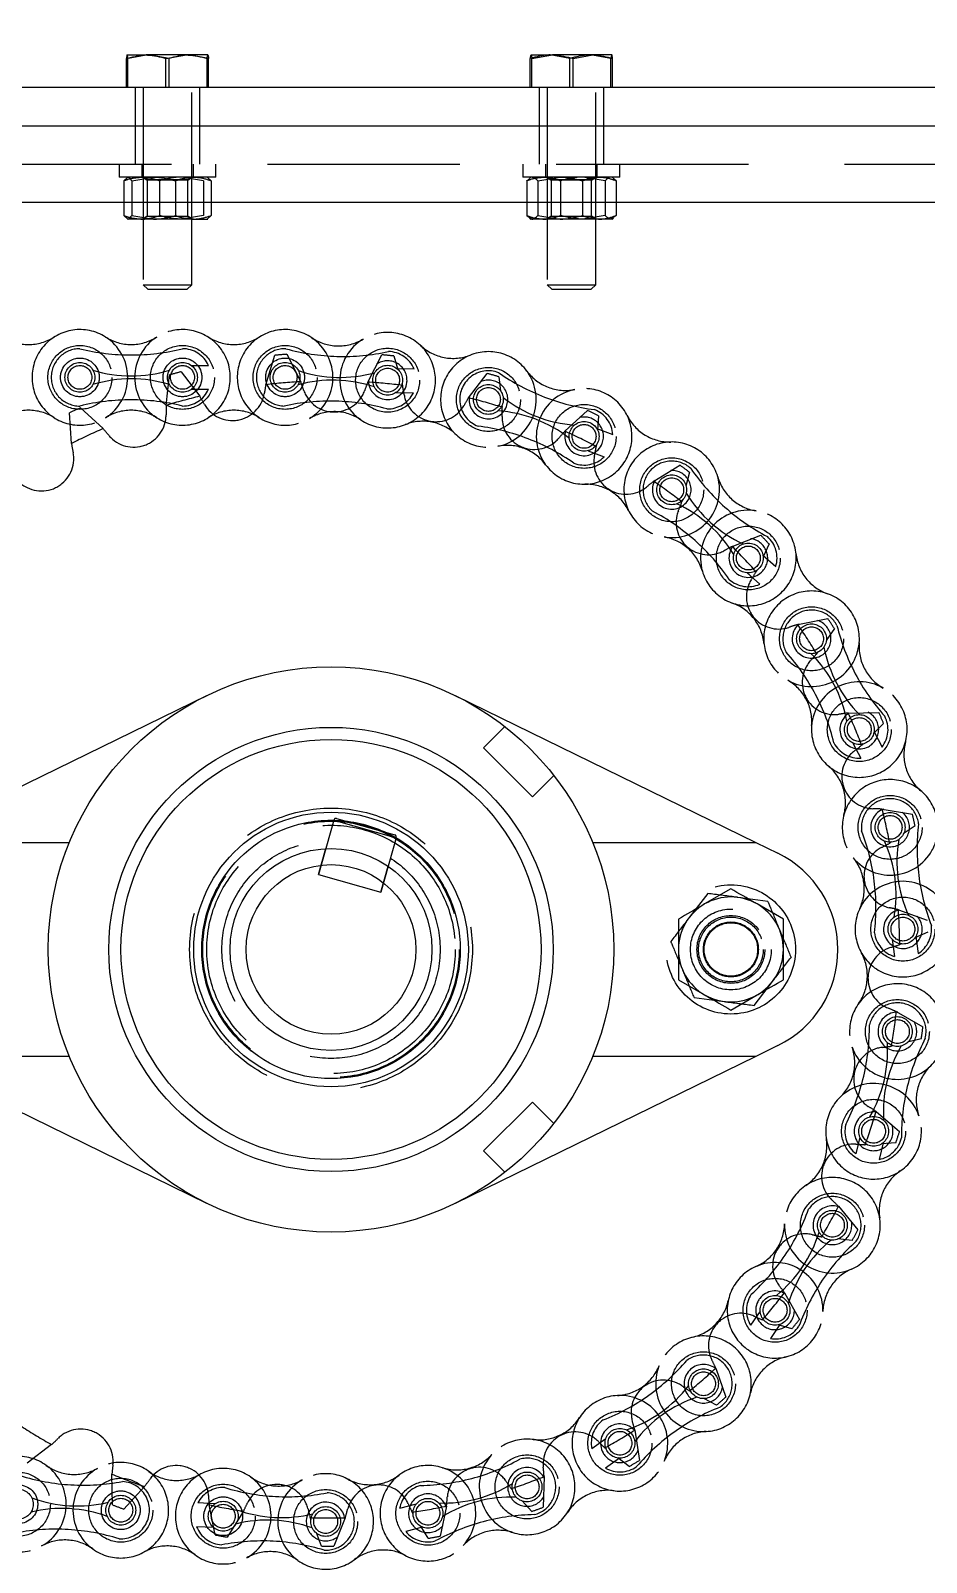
# Model space of a CAD drawing. Header units: metres. Extents: x 0 to 21025, y 0 to 14850.
# Drawn here: x 12178 to 12548, y 8087 to 8720 of the extents above; entities that cross this region are included whole.
import ezdxf

# ---------------------------------------------------------------- set-up
doc = ezdxf.new("R2010")
doc.units = ezdxf.units.M
doc.header["$LTSCALE"] = 25
doc.linetypes.add('HIDDEN2', pattern=[4.7625, 3.175, -1.5875])
doc.linetypes.add('PHANTOM', pattern=[63.5, 31.75, -6.35, 6.35, -6.35, 6.35, -6.35])
for name, color, linetype in [('SL4', 4, 'Continuous'), ('SRE', 2, 'PHANTOM'), ('ST1', 7, 'HIDDEN2')]:
    doc.layers.add(name, color=color, linetype=linetype)

msp = doc.modelspace()

# ---------------------------------------------------------------- linework, layer by layer
at = {"layer": 'SL4'}
for p, q in [((12217.864, 8708.026), (12226.035, 8709.514)), ((12217.864, 8696.181), (12217.864, 8708.026)), ((12218.171, 8709.514), (12218.162, 8709.509)), ((12218.18, 8709.514), (12226.035, 8709.514)), ((12242.693, 8709.514), (12226.035, 8709.514)), ((12234.206, 8708.026), (12242.693, 8709.514)), ((12234.206, 8696.181), (12234.206, 8708.026)), ((12251.495, 8709.514), (12242.693, 8709.514)), ((12251.179, 8696.181), (12251.179, 8708.026)), ((12251.504, 8709.514), (12251.495, 8709.514)), ((12251.513, 8709.509), (12251.504, 8709.514)), ((12251.811, 8696.181), (12251.811, 8708.026)), ((12384.507, 8696.181), (12384.507, 8708.026)), ((12384.848, 8709.514), (12393.688, 8709.514)), ((12385.189, 8708.026), (12393.688, 8709.514)), ((12385.189, 8696.181), (12385.189, 8708.026)), ((12410.344, 8709.514), (12393.688, 8709.514)), ((12402.187, 8708.026), (12410.344, 8709.514)), ((12402.187, 8696.181), (12402.187, 8708.026)), ((12418.16, 8709.514), (12410.344, 8709.514)), ((12418.181, 8709.508), (12418.171, 8709.514)), ((12418.502, 8696.181), (12418.502, 8708.026)), ((12128.171, 8696.181), (12645.638, 8696.181)), ((12044.362, 8680.306), (12645.638, 8680.306)), ((12128.171, 8680.306), (12645.638, 8680.306)), ((12662.296, 8648.556), (12032.081, 8648.556)), ((12127.073, 8384.473), (12251.033, 8445.107)), ((12353.558, 8445.107), (12477.519, 8384.473)), ((12127.073, 8384.473), (12194.312, 8384.473)), ((12410.279, 8384.473), (12477.519, 8384.473)), ((12477.519, 8384.473), (12486.702, 8379.981)), ((12467.296, 8365.325), (12456.463, 8359.07)), ((12488.963, 8352.815), (12478.129, 8359.07)), ((12445.629, 8327.797), (12456.463, 8321.542)), ((12467.296, 8315.287), (12478.129, 8321.542)), ((12194.312, 8296.139), (12127.073, 8296.139)), ((12251.033, 8235.505), (12127.073, 8296.139)), ((12477.519, 8296.139), (12353.558, 8235.505)), ((12477.519, 8296.139), (12410.279, 8296.139)), ((12486.702, 8300.631), (12477.519, 8296.139))]:
    msp.add_line(p, q, dxfattribs=at)
for radius in [116.667, 91.667, 86.667, 56.667, 53.333, 41.667, 35]:
    msp.add_circle((12302.296, 8340.306), radius, dxfattribs=at)
for radius, start, end in [(44.167, 296.065218, 63.934782), (21.667, 120, 180), (21.667, 60, 120), (21.667, 0, 60), (21.667, 180, 240), (21.667, 300, 0), (21.667, 240, 300)]:
    msp.add_arc((12467.296, 8340.306), radius, start, end, dxfattribs=at)
for points, knots in [([(12218.18, 8709.514), (12218.155, 8709.498), (12218.048, 8709.427), (12217.944, 8708.635), (12217.864, 8708.026)], [0, 0, 0, 0, 0.23184927, 1, 1, 1, 1]), ([(12226.035, 8709.514), (12226.229, 8709.513), (12228.988, 8709.492), (12231.692, 8708.732), (12234.206, 8708.026)], [0, 0, 0, 0, 0.0702006, 1, 1, 1, 1]), ([(12242.693, 8709.514), (12242.894, 8709.513), (12245.76, 8709.492), (12248.568, 8708.732), (12251.179, 8708.026)], [0, 0, 0, 0, 0.0702006, 1, 1, 1, 1]), ([(12251.179, 8708.026), (12251.259, 8708.635), (12251.364, 8709.427), (12251.47, 8709.498), (12251.495, 8709.514)], [0, 0, 0, 0, 0.7681507, 1, 1, 1, 1]), ([(12251.495, 8709.514), (12251.58, 8709.327), (12251.687, 8709.089), (12251.789, 8708.211), (12251.811, 8708.026)], [0, 0, 0, 0, 0.78899924, 1, 1, 1, 1]), ([(12384.507, 8708.026), (12384.53, 8708.211), (12384.641, 8709.089), (12384.757, 8709.327), (12384.848, 8709.514)], [0, 0, 0, 0, 0.2110008, 1, 1, 1, 1]), ([(12384.848, 8709.514), (12384.875, 8709.498), (12384.99, 8709.427), (12385.103, 8708.635), (12385.189, 8708.026)], [0, 0, 0, 0, 0.2318493, 1, 1, 1, 1]), ([(12393.688, 8709.514), (12393.889, 8709.513), (12396.759, 8709.492), (12399.572, 8708.732), (12402.187, 8708.026)], [0, 0, 0, 0, 0.0702006, 1, 1, 1, 1]), ([(12410.344, 8709.514), (12410.537, 8709.513), (12413.292, 8709.492), (12415.992, 8708.732), (12418.502, 8708.026)], [0, 0, 0, 0, 0.0702006, 1, 1, 1, 1]), ([(12418.502, 8708.026), (12418.415, 8708.635), (12418.303, 8709.427), (12418.187, 8709.498), (12418.16, 8709.514)], [0, 0, 0, 0, 0.7681507, 1, 1, 1, 1]), ([(12478.129, 8359.07), (12477.872, 8359.218), (12474.214, 8361.33), (12470.629, 8363.4), (12467.296, 8365.325)], [0, 0, 0, 0, 0.0702148, 1, 1, 1, 1]), ([(12456.463, 8359.07), (12456.206, 8358.922), (12452.547, 8356.809), (12448.962, 8354.74), (12445.629, 8352.815)], [0, 0, 0, 0, 0.07021477, 1, 1, 1, 1]), ([(12445.629, 8352.815), (12445.629, 8349.688), (12445.629, 8345.563), (12445.629, 8341.33), (12445.629, 8340.306)], [0, 0, 0, 0, 0.7581486, 1, 1, 1, 1]), ([(12488.963, 8340.306), (12488.963, 8341.33), (12488.963, 8345.563), (12488.963, 8349.688), (12488.963, 8352.815)], [0, 0, 0, 0, 0.2418514, 1, 1, 1, 1]), ([(12445.629, 8340.306), (12445.629, 8337.018), (12445.629, 8332.783), (12445.629, 8328.708), (12445.629, 8327.797)], [0, 0, 0, 0, 0.7762867, 1, 1, 1, 1]), ([(12488.963, 8327.797), (12488.963, 8328.708), (12488.963, 8332.783), (12488.963, 8337.018), (12488.963, 8340.306)], [0, 0, 0, 0, 0.2237133, 1, 1, 1, 1]), ([(12478.129, 8321.542), (12478.386, 8321.69), (12482.044, 8323.803), (12485.629, 8325.872), (12488.963, 8327.797)], [0, 0, 0, 0, 0.0702148, 1, 1, 1, 1]), ([(12456.463, 8321.542), (12456.719, 8321.394), (12460.378, 8319.282), (12463.963, 8317.212), (12467.296, 8315.287)], [0, 0, 0, 0, 0.0702148, 1, 1, 1, 1])]:
    msp.add_open_spline(points, degree=3, knots=knots, dxfattribs=at)
at = {"layer": 'SRE'}
msp.add_circle((12662.296, 8423.041), 669.349, dxfattribs=at)
at = {"layer": 'ST1'}
for p, q in [((12218.496, 8696.181), (12218.496, 8708.026)), ((12235.469, 8708.026), (12226.983, 8709.514)), ((12235.469, 8696.181), (12235.469, 8708.026)), ((12251.811, 8708.026), (12243.64, 8709.514)), ((12400.822, 8708.026), (12392.664, 8709.514)), ((12400.822, 8696.181), (12400.822, 8708.026)), ((12417.819, 8708.026), (12409.321, 8709.514)), ((12417.819, 8696.181), (12417.819, 8708.026)), ((12221.504, 8696.181), (12221.504, 8680.306)), ((12224.838, 8696.181), (12224.838, 8614.696)), ((12244.838, 8614.696), (12244.838, 8696.181)), ((12248.171, 8680.306), (12248.171, 8696.181)), ((12388.171, 8696.181), (12388.171, 8680.306)), ((12391.504, 8696.181), (12391.504, 8614.696)), ((12411.504, 8614.696), (12411.504, 8696.181)), ((12414.838, 8680.306), (12414.838, 8696.181)), ((12221.504, 8680.306), (12221.504, 8664.431)), ((12248.171, 8664.431), (12248.171, 8680.306)), ((12388.171, 8680.306), (12388.171, 8664.431)), ((12414.838, 8664.431), (12414.838, 8680.306)), ((12037.989, 8664.431), (12828.963, 8664.431)), ((12214.838, 8664.431), (12214.838, 8659.098)), ((12224.171, 8664.431), (12224.171, 8659.098)), ((12245.504, 8659.098), (12245.504, 8664.431)), ((12254.838, 8659.098), (12254.838, 8664.431)), ((12381.504, 8664.431), (12381.504, 8659.098)), ((12390.838, 8664.431), (12390.838, 8659.098)), ((12412.171, 8659.098), (12412.171, 8664.431)), ((12421.504, 8659.098), (12421.504, 8664.431)), ((12240.766, 8659.098), (12214.838, 8659.098)), ((12216.78, 8657.609), (12218.412, 8659.098)), ((12216.78, 8657.609), (12216.78, 8643.253)), ((12220.044, 8657.609), (12229.073, 8659.098)), ((12220.044, 8657.609), (12220.044, 8643.253)), ((12224.838, 8659.098), (12224.838, 8659.013)), ((12224.838, 8659.098), (12226.504, 8657.931)), ((12244.838, 8659.013), (12224.838, 8659.013)), ((12224.838, 8659.013), (12226.504, 8657.846)), ((12229.507, 8657.931), (12226.504, 8657.931)), ((12226.504, 8657.931), (12226.504, 8657.846)), ((12240.168, 8657.846), (12226.504, 8657.846)), ((12226.504, 8657.846), (12226.504, 8642.931)), ((12243.171, 8657.931), (12229.507, 8657.931)), ((12231.574, 8657.609), (12231.574, 8643.253)), ((12238.101, 8657.609), (12238.101, 8643.253)), ((12243.171, 8657.846), (12240.168, 8657.846)), ((12249.631, 8657.609), (12240.602, 8659.098)), ((12254.838, 8659.098), (12240.766, 8659.098)), ((12243.171, 8657.931), (12244.838, 8659.098)), ((12243.171, 8657.846), (12244.838, 8659.013)), ((12243.171, 8657.846), (12243.171, 8657.931)), ((12243.171, 8642.931), (12243.171, 8657.846)), ((12244.838, 8659.013), (12244.838, 8659.098)), ((12249.631, 8657.609), (12249.631, 8643.253)), ((12252.895, 8657.609), (12251.263, 8659.098)), ((12252.895, 8657.609), (12252.895, 8643.253)), ((12408.722, 8659.098), (12381.504, 8659.098)), ((12383.035, 8657.609), (12384.352, 8658.471)), ((12383.035, 8657.609), (12383.035, 8643.253)), ((12384.838, 8659.098), (12384.202, 8658.731)), ((12387.585, 8657.609), (12396.82, 8659.098)), ((12387.585, 8657.609), (12387.585, 8643.253)), ((12391.504, 8659.098), (12391.504, 8659.013)), ((12391.504, 8659.098), (12393.171, 8657.931)), ((12411.504, 8659.013), (12391.504, 8659.013)), ((12391.504, 8659.013), (12393.171, 8657.846)), ((12395.749, 8657.931), (12393.171, 8657.931)), ((12393.171, 8657.931), (12393.171, 8657.846)), ((12407.259, 8657.846), (12393.171, 8657.846)), ((12393.171, 8657.846), (12393.171, 8642.931)), ((12409.838, 8657.931), (12395.749, 8657.931)), ((12396.954, 8657.609), (12396.954, 8643.253)), ((12406.055, 8657.609), (12406.055, 8643.253)), ((12415.423, 8657.609), (12406.188, 8659.098)), ((12409.838, 8657.846), (12407.259, 8657.846)), ((12421.504, 8659.098), (12408.722, 8659.098)), ((12409.838, 8657.931), (12411.504, 8659.098)), ((12409.838, 8657.846), (12411.504, 8659.013)), ((12409.838, 8657.846), (12409.838, 8657.931)), ((12409.838, 8642.931), (12409.838, 8657.846)), ((12411.504, 8659.013), (12411.504, 8659.098)), ((12415.423, 8657.609), (12415.423, 8643.253)), ((12418.806, 8658.731), (12418.171, 8659.098)), ((12419.974, 8657.609), (12418.656, 8658.471)), ((12419.974, 8657.609), (12419.974, 8643.253)), ((12828.963, 8648.556), (12032.081, 8648.556)), ((12216.78, 8643.253), (12218.412, 8641.764)), ((12220.044, 8643.253), (12229.073, 8641.764)), ((12226.504, 8643.016), (12224.838, 8641.849)), ((12226.504, 8642.931), (12224.838, 8641.764)), ((12226.504, 8643.016), (12243.171, 8643.016)), ((12226.504, 8642.931), (12243.171, 8642.931)), ((12249.631, 8643.253), (12240.602, 8641.764)), ((12244.838, 8641.849), (12243.171, 8643.016)), ((12244.838, 8641.764), (12243.171, 8642.931)), ((12252.895, 8643.253), (12251.263, 8641.764)), ((12383.035, 8643.253), (12385.31, 8641.764)), ((12387.585, 8643.253), (12396.82, 8641.764)), ((12393.171, 8643.016), (12391.504, 8641.849)), ((12393.171, 8642.931), (12391.504, 8641.764)), ((12393.171, 8643.016), (12409.838, 8643.016)), ((12393.171, 8642.931), (12409.838, 8642.931)), ((12415.423, 8643.253), (12406.188, 8641.764)), ((12411.504, 8641.849), (12409.838, 8643.016)), ((12411.504, 8641.764), (12409.838, 8642.931)), ((12419.974, 8643.253), (12417.698, 8641.764)), ((12229.073, 8641.764), (12218.412, 8641.764)), ((12228.444, 8641.849), (12224.838, 8641.849)), ((12228.441, 8641.849), (12244.838, 8641.849)), ((12245.498, 8641.764), (12229.073, 8641.764)), ((12245.498, 8641.764), (12251.491, 8641.764)), ((12384.202, 8642.131), (12384.838, 8641.764)), ((12385.31, 8641.764), (12384.838, 8641.764)), ((12396.82, 8641.764), (12385.31, 8641.764)), ((12391.504, 8641.849), (12394.598, 8641.849)), ((12394.598, 8641.849), (12411.504, 8641.849)), ((12413.014, 8641.764), (12396.82, 8641.764)), ((12418.171, 8641.764), (12413.014, 8641.764)), ((12418.171, 8641.764), (12418.806, 8642.131)), ((12224.838, 8614.696), (12244.838, 8614.696)), ((12224.838, 8614.696), (12226.686, 8612.848)), ((12226.686, 8612.848), (12242.989, 8612.848)), ((12242.989, 8612.848), (12244.838, 8614.696)), ((12391.504, 8614.696), (12411.504, 8614.696)), ((12391.504, 8614.696), (12393.353, 8612.848)), ((12393.353, 8612.848), (12409.656, 8612.848)), ((12409.656, 8612.848), (12411.504, 8614.696)), ((12284.105, 8585.967), (12289.776, 8574.638)), ((12244.702, 8581.359), (12251.782, 8581.359)), ((12275.426, 8573.429), (12279.122, 8585.547)), ((12317.484, 8574.481), (12323.284, 8585.744)), ((12328.261, 8585.267), (12329.891, 8579.699)), ((12329.487, 8580.097), (12336.563, 8579.904)), ((12234.232, 8564.885), (12235.705, 8577.468)), ((12240.532, 8578.771), (12248.136, 8568.637)), ((12331.56, 8573.996), (12331.819, 8573.108)), ((12359.053, 8568.006), (12366.771, 8578.052)), ((12371.584, 8576.694), (12372.206, 8570.793)), ((12244.702, 8571.519), (12251.782, 8571.519)), ((12329.217, 8570.261), (12336.294, 8570.067)), ((12195.226, 8549.123), (12194.428, 8561.766)), ((12198.946, 8563.91), (12208.236, 8555.297)), ((12372.821, 8564.964), (12372.913, 8564.095)), ((12398.798, 8554.212), (12408.186, 8562.718)), ((12411.951, 8555.348), (12418.555, 8552.798)), ((12412.679, 8560.523), (12412.244, 8554.688)), ((12411.805, 8548.798), (12411.737, 8547.89)), ((12408.407, 8546.168), (12415.012, 8543.619)), ((12435.442, 8533.543), (12446.198, 8540.237)), ((12450.226, 8537.275), (12448.741, 8531.552)), ((12447.264, 8525.859), (12447.044, 8525.012)), ((12467.806, 8506.664), (12479.584, 8511.329)), ((12483.019, 8507.695), (12480.561, 8502.384)), ((12480.518, 8503.106), (12485.806, 8498.399)), ((12473.975, 8495.757), (12479.263, 8491.049)), ((12478.082, 8497.026), (12477.699, 8496.198)), ((12494.85, 8474.437), (12507.273, 8476.925)), ((12510.003, 8472.736), (12506.601, 8467.899)), ((12503.22, 8463.09), (12502.715, 8462.373)), ((12515.706, 8437.9), (12528.373, 8438.129)), ((12374.085, 8432.285), (12365.268, 8423.469)), ((12530.312, 8433.52), (12526.143, 8429.41)), ((12526.358, 8430.103), (12529.654, 8423.838)), ((12385.459, 8403.279), (12365.268, 8423.469)), ((12517.649, 8425.521), (12520.946, 8419.256)), ((12521.941, 8425.267), (12521.291, 8424.625)), ((12385.459, 8403.279), (12394.275, 8412.095)), ((12529.702, 8398.226), (12542.207, 8396.189)), ((12303.492, 8393.652), (12297.157, 8371.195)), ((12303.492, 8393.652), (12303.537, 8393.812)), ((12303.492, 8393.652), (12329.157, 8386.411)), ((12304.566, 8394.388), (12328.626, 8387.6)), ((12543.291, 8391.309), (12538.406, 8387.974)), ((12329.157, 8386.411), (12322.821, 8363.955)), ((12329.202, 8386.572), (12329.157, 8386.411)), ((12533.552, 8384.662), (12532.827, 8384.167)), ((12297.157, 8371.195), (12300.182, 8381.919)), ((12297.157, 8371.195), (12322.821, 8363.955)), ((12322.821, 8363.955), (12325.847, 8374.678)), ((12457.713, 8363.416), (12450.101, 8353.489)), ((12482.518, 8360.161), (12470.115, 8361.788)), ((12536.39, 8356.69), (12548.329, 8352.454)), ((12548.525, 8347.457), (12543.177, 8345.073)), ((12533.86, 8344.418), (12534.744, 8337.394)), ((12537.79, 8342.672), (12536.954, 8342.3)), ((12543.623, 8345.648), (12544.507, 8338.624)), ((12476.879, 8317.196), (12484.49, 8327.123)), ((12452.073, 8320.451), (12464.476, 8318.824)), ((12535.553, 8314.627), (12546.545, 8308.327)), ((12545.845, 8303.377), (12540.098, 8301.971)), ((12534.392, 8300.576), (12533.539, 8300.368)), ((12365.268, 8257.143), (12385.459, 8277.333)), ((12394.275, 8268.517), (12385.459, 8277.333)), ((12527.22, 8273.39), (12536.909, 8265.229)), ((12520.539, 8262.791), (12518.9, 8255.904)), ((12523.607, 8259.775), (12522.692, 8259.719)), ((12530.112, 8260.512), (12528.472, 8253.625)), ((12535.337, 8260.483), (12529.491, 8260.13)), ((12365.268, 8257.143), (12374.085, 8248.327)), ((12511.657, 8234.304), (12519.734, 8224.544)), ((12505.634, 8221.557), (12504.76, 8221.661)), ((12517.339, 8220.154), (12511.464, 8220.858)), ((12489.365, 8198.625), (12495.569, 8187.579)), ((12479.387, 8191.049), (12475.432, 8185.177)), ((12481.2, 8187.146), (12480.322, 8187.417)), ((12487.548, 8185.552), (12483.593, 8179.68)), ((12492.43, 8183.688), (12486.831, 8185.412)), ((12461.06, 8167.499), (12465.193, 8155.523)), ((12450.943, 8157.68), (12450.162, 8158.086)), ((12461.409, 8152.255), (12456.154, 8154.979)), ((12415.65, 8138.341), (12409.884, 8134.234)), ((12427.653, 8141.928), (12429.581, 8129.406)), ((12187.008, 8135.912), (12176.895, 8128.281)), ((12415.977, 8134.049), (12415.249, 8134.612)), ((12421.359, 8130.327), (12415.593, 8126.22)), ((12425.274, 8126.866), (12420.637, 8130.449)), ((12212.097, 8111.08), (12211.902, 8123.748)), ((12225.356, 8118.611), (12216.769, 8109.297)), ((12390.217, 8122.732), (12389.878, 8110.068)), ((12254.384, 8111.477), (12247.314, 8111.844)), ((12377.296, 8117.094), (12376.705, 8117.749)), ((12385.186, 8108.338), (12381.223, 8112.735)), ((12254.477, 8098.659), (12252.023, 8111.088)), ((12266.178, 8108.435), (12259.391, 8097.738)), ((12294.098, 8104.932), (12293.76, 8105.795)), ((12308.161, 8105.713), (12303.393, 8093.975)), ((12337.457, 8111.39), (12330.616, 8109.571)), ((12336.255, 8107.255), (12335.77, 8108.039)), ((12349.955, 8110.53), (12347.359, 8098.13)), ((12253.875, 8101.651), (12246.805, 8102.017)), ((12298.393, 8094.004), (12296.241, 8099.481)), ((12339.986, 8101.881), (12333.145, 8100.061)), ((12342.435, 8097.265), (12339.352, 8102.249))]:
    msp.add_line(p, q, dxfattribs=at)
for centre, radius in [((12198.679, 8576.439), 13.2), ((12241.012, 8576.439), 13.2), ((12283.346, 8576.439), 13.2), ((12325.663, 8575.28), 13.2), ((12198.679, 8576.439), 7.995), ((12198.679, 8576.439), 6.15), ((12198.679, 8576.439), 4.92), ((12241.012, 8576.439), 7.995), ((12241.012, 8576.439), 6.15), ((12241.012, 8576.439), 4.92), ((12283.346, 8576.439), 7.995), ((12283.346, 8576.439), 6.15), ((12283.346, 8576.439), 4.92), ((12325.663, 8575.28), 6.15), ((12325.663, 8575.28), 4.92), ((12367.244, 8567.332), 13.2), ((12367.244, 8567.332), 6.15), ((12367.244, 8567.332), 4.92), ((12406.737, 8552.087), 13.2), ((12406.737, 8552.087), 6.15), ((12406.737, 8552.087), 4.92), ((12442.873, 8530.035), 13.2), ((12442.873, 8530.035), 6.15), ((12442.873, 8530.035), 4.92), ((12474.491, 8501.885), 13.2), ((12474.491, 8501.885), 6.15), ((12474.491, 8501.885), 4.92), ((12500.575, 8468.542), 13.2), ((12500.575, 8468.542), 6.15), ((12500.575, 8468.542), 4.92), ((12520.285, 8431.078), 13.2), ((12520.285, 8431.078), 6.15), ((12520.285, 8431.078), 4.92), ((12532.99, 8390.696), 13.2), ((12302.296, 8340.306), 58.333), ((12532.99, 8390.696), 6.15), ((12302.296, 8340.306), 53.333), ((12302.296, 8340.306), 53.333), ((12302.296, 8340.306), 53.333), ((12302.296, 8340.306), 52.917), ((12302.296, 8340.306), 51.25), ((12532.99, 8390.696), 4.92), ((12302.296, 8340.306), 45), ((12302.296, 8340.306), 45), ((12467.296, 8340.306), 26.667), ((12538.28, 8348.694), 13.2), ((12467.296, 8340.306), 16.667), ((12467.296, 8340.306), 14), ((12467.296, 8340.306), 13.333), ((12538.28, 8348.694), 6.15), ((12538.28, 8348.694), 4.92), ((12467.296, 8340.306), 11.333), ((12467.296, 8340.306), 11.032), ((12535.986, 8306.423), 13.2), ((12535.986, 8306.423), 6.15), ((12535.986, 8306.423), 4.92), ((12526.18, 8265.241), 13.2), ((12526.18, 8265.241), 6.15), ((12526.18, 8265.241), 4.92), ((12509.179, 8226.472), 13.2), ((12509.179, 8226.472), 6.15), ((12509.179, 8226.472), 4.92), ((12485.529, 8191.361), 13.2), ((12485.529, 8191.361), 6.15), ((12485.529, 8191.361), 4.92), ((12455.989, 8161.037), 13.2), ((12455.989, 8161.037), 6.15), ((12455.989, 8161.037), 4.92), ((12421.51, 8136.475), 13.2), ((12421.51, 8136.475), 6.15), ((12421.51, 8136.475), 4.92), ((12383.199, 8118.464), 13.2), ((12173.293, 8111.323), 13.2), ((12383.199, 8118.464), 6.15), ((12173.293, 8111.323), 7.995), ((12215.554, 8108.848), 13.2), ((12257.815, 8106.373), 13.2), ((12342.288, 8107.584), 13.2), ((12383.199, 8118.464), 4.92), ((12173.293, 8111.323), 6.15), ((12215.554, 8108.848), 7.995), ((12215.554, 8108.848), 6.15), ((12215.554, 8108.848), 4.92), ((12257.815, 8106.373), 7.995), ((12257.815, 8106.373), 6.15), ((12300.091, 8104.183), 13.2), ((12342.288, 8107.584), 6.15), ((12342.288, 8107.584), 4.92), ((12257.815, 8106.373), 4.92), ((12300.091, 8104.183), 6.15), ((12300.091, 8104.183), 4.92)]:
    msp.add_circle(centre, radius, dxfattribs=at)
for centre, radius, start, end in [((12177.512, 8609.75), 19.733, 237.56669, 302.43331), ((12198.679, 8576.439), 19.733, 57.56669, 302.43331), ((12219.846, 8609.75), 19.733, 237.56669, 302.43331), ((12198.679, 8576.439), 19.733, 302.433242, 57.566758), ((12241.012, 8576.439), 19.733, 122.433242, 237.566758), ((12241.012, 8576.439), 19.733, 237.56669, 122.43331), ((12262.179, 8609.75), 19.733, 237.56669, 302.43331), ((12283.346, 8576.439), 19.733, 55.997803, 300.864422), ((12283.346, 8576.439), 19.733, 300.864353, 55.99787), ((12305.416, 8609.158), 19.733, 235.997803, 300.864422), ((12325.663, 8575.28), 19.733, 235.997803, 120.864422), ((12198.679, 8576.439), 11.84, 90, 270), ((12219.846, 8673.428), 87.74, 256.040149, 283.959851), ((12241.012, 8576.439), 11.84, 24.553362, 90), ((12283.346, 8576.439), 11.84, 88.431113, 268.431113), ((12302.296, 8340.306), 246.333, 94.235056, 95.398048), ((12307.16, 8672.812), 87.74, 254.471262, 282.390963), ((12325.663, 8575.28), 19.733, 120.864376, 235.997849), ((12325.663, 8575.28), 11.84, 22.984474, 88.431113), ((12352.708, 8604.024), 19.733, 226.744698, 291.611318), ((12367.244, 8567.332), 19.733, 36.459068, 281.325688), ((12325.663, 8575.28), 7.995, 358.431113, 124.563219), ((12302.296, 8340.306), 246.333, 83.949341, 85.112334), ((12219.846, 8630.947), 53.916, 252.993001, 287.006999), ((12219.846, 8521.931), 53.916, 72.993001, 107.006999), ((12302.296, 8340.306), 246.333, 104.52077, 105.683762), ((12343.698, 8559.227), 69.733, 168.248623, 171.425901), ((12302.296, 8340.306), 234.667, 93.058184, 96.57492), ((12303.012, 8521.372), 53.916, 71.424114, 105.438111), ((12305.997, 8630.347), 53.916, 251.424114, 285.438111), ((12224.844, 8549.212), 69.733, 18.207203, 21.384481), ((12382.122, 8548.316), 69.733, 157.962909, 161.140187), ((12302.296, 8340.306), 234.667, 82.77247, 86.289206), ((12325.663, 8575.28), 7.995, 182.792379, 358.431113), ((12367.244, 8567.332), 11.84, 68.892378, 248.892378), ((12367.244, 8567.332), 7.995, 338.892378, 113.173641), ((12302.296, 8340.306), 246.333, 73.663627, 74.82662), ((12367.244, 8567.332), 19.733, 281.325637, 36.459109), ((12421.918, 8650.191), 87.74, 234.932527, 262.852229), ((12398.986, 8590.785), 19.733, 216.459068, 281.325688), ((12219.846, 8479.45), 87.74, 76.040149, 103.959851), ((12302.296, 8340.306), 234.667, 103.343898, 106.860634), ((12241.012, 8576.439), 11.84, 270, 335.446638), ((12188.787, 8532.025), 69.733, 28.492917, 31.670195), ((12261.617, 8571.964), 13.333, 210.029449, 349.889369), ((12303.635, 8575.505), 13.333, 199.743735, 339.603655), ((12325.663, 8575.28), 11.84, 268.431113, 333.877751), ((12263.39, 8559.684), 69.733, 7.921488, 11.098766), ((12345.61, 8571.486), 13.333, 189.458021, 329.31794), ((12417.981, 8530.72), 69.733, 147.677194, 150.854473), ((12302.296, 8340.306), 234.667, 72.486755, 76.003491), ((12367.244, 8567.332), 7.995, 170.86563, 338.892378), ((12406.62, 8610.56), 53.916, 231.885379, 265.899377), ((12406.737, 8552.087), 19.733, 101.325632, 216.459125), ((12406.737, 8552.087), 19.733, 216.459068, 101.325688), ((12177.512, 8543.129), 19.733, 57.56669, 122.43331), ((12302.296, 8340.306), 246.333, 114.806484, 115.969477), ((12219.846, 8543.129), 19.733, 57.56669, 122.43331), ((12220.907, 8560.978), 13.333, 220.315163, 0.175083), ((12303.943, 8563.101), 69.733, 178.534337, 181.711615), ((12262.179, 8543.129), 19.733, 57.56669, 122.43331), ((12301.849, 8478.907), 87.74, 74.471262, 102.390963), ((12303.592, 8542.562), 19.733, 55.997803, 120.864422), ((12367.361, 8508.859), 53.916, 51.885379, 85.899377), ((12303.187, 8563.106), 69.733, 357.635774, 0.813052), ((12302.296, 8340.306), 246.333, 63.377913, 64.540905), ((12406.737, 8552.087), 11.84, 3.44574, 68.892378), ((12442.156, 8569.495), 19.733, 206.173434, 271.040054), ((12302.296, 8340.306), 234.667, 113.629612, 117.146348), ((12156.378, 8508.676), 69.733, 38.778631, 41.955909), ((12340.199, 8538.588), 19.733, 46.744698, 111.611318), ((12352.062, 8469.228), 87.74, 54.932527, 82.852229), ((12386.193, 8560.037), 13.333, 179.172306, 319.032226), ((12406.737, 8552.087), 7.995, 162.390717, 338.892378), ((12406.737, 8552.087), 7.995, 338.892378, 103.972959), ((12264.134, 8559.815), 69.733, 188.820052, 191.99733), ((12374.994, 8528.634), 19.733, 36.459068, 101.325688), ((12450.122, 8507.003), 69.733, 137.39148, 140.568758), ((12302.296, 8340.306), 234.667, 62.201041, 65.717777), ((12442.873, 8530.035), 19.733, 15.887801, 260.75442), ((12182.813, 8542.899), 13.333, 230.600878, 10.460797), ((12406.737, 8552.087), 11.84, 248.892378, 314.339017), ((12424.079, 8541.525), 13.333, 168.886592, 308.746512), ((12342.955, 8559.366), 69.733, 347.35006, 350.527338), ((12442.873, 8530.035), 11.84, 48.321111, 228.321111), ((12442.873, 8530.035), 19.733, 260.754456, 15.887773), ((12442.873, 8530.035), 7.995, 318.321111, 92.594928), ((12302.296, 8340.306), 246.333, 53.092198, 54.255191), ((12523.175, 8588.399), 87.74, 214.36126, 242.280961), ((12480.832, 8540.839), 19.733, 195.887801, 260.75442), ((12407.453, 8512.627), 19.733, 26.173434, 91.040054), ((12477.511, 8477.929), 69.733, 127.105766, 130.283044), ((12442.873, 8530.035), 7.995, 150.302692, 318.321111), ((12302.296, 8340.306), 234.667, 51.915327, 55.432063), ((12422.437, 8475.249), 53.916, 31.314112, 65.328109), ((12381.416, 8548.586), 69.733, 337.064345, 340.241624), ((12494.927, 8556.671), 53.916, 211.314112, 245.328109), ((12394.189, 8443.521), 87.74, 34.36126, 62.280961), ((12458.051, 8516.546), 13.333, 158.600878, 298.460797), ((12474.491, 8501.885), 19.733, 80.754348, 195.887873), ((12474.491, 8501.885), 19.733, 195.887801, 80.75442), ((12436.532, 8491.081), 19.733, 15.887801, 80.75442), ((12302.296, 8340.306), 246.333, 42.806484, 43.969477), ((12474.491, 8501.885), 11.84, 342.874472, 48.321111), ((12499.269, 8444.432), 69.733, 116.820052, 119.99733), ((12474.491, 8501.885), 7.995, 141.832903, 318.321111), ((12302.296, 8340.306), 234.667, 41.629612, 45.146348), ((12474.491, 8501.885), 7.995, 318.321111, 83.391761), ((12513.769, 8505.738), 19.733, 185.60217, 250.46879), ((12474.491, 8501.885), 11.84, 228.321111, 293.767749), ((12487.017, 8485.903), 13.333, 148.315163, 288.175083), ((12417.335, 8531.111), 69.733, 326.778631, 329.955909), ((12500.575, 8468.542), 19.733, 355.316534, 240.183153), ((12461.296, 8464.689), 19.733, 5.60217, 70.46879), ((12500.575, 8468.542), 11.84, 27.749843, 207.749843), ((12514.696, 8407.587), 69.733, 106.534337, 109.711615), ((12500.575, 8468.542), 7.995, 129.740131, 297.749843), ((12302.296, 8340.306), 234.667, 31.343898, 34.860634), ((12500.575, 8468.542), 7.995, 297.749843, 72.015888), ((12302.296, 8340.306), 246.333, 32.52077, 33.683762), ((12596.264, 8494.969), 87.74, 193.789993, 221.709694), ((12500.575, 8468.542), 19.733, 240.183127, 355.316554), ((12539.909, 8465.32), 19.733, 175.316534, 240.183153), ((12424.596, 8404.651), 87.74, 13.789993, 41.709694), ((12449.555, 8507.504), 69.733, 316.492917, 319.670195), ((12462.191, 8424.43), 53.916, 10.742845, 44.756842), ((12558.669, 8475.189), 53.916, 190.742845, 224.756842), ((12510.045, 8450.58), 13.333, 138.029449, 277.889369), ((12480.951, 8434.3), 19.733, 355.316534, 60.183153), ((12520.285, 8431.078), 19.733, 175.316534, 60.183153), ((12520.285, 8431.078), 19.733, 60.183209, 175.316477), ((12523.296, 8368.581), 69.733, 96.248623, 99.425901), ((12520.285, 8431.078), 7.995, 121.275647, 297.749843), ((12302.296, 8340.306), 234.667, 21.058184, 24.57492), ((12520.285, 8431.078), 7.995, 297.749843, 62.810166), ((12302.296, 8340.306), 246.333, 22.235056, 23.398048), ((12520.285, 8431.078), 11.84, 322.303205, 27.749843), ((12520.285, 8431.078), 11.84, 207.749843, 273.196482), ((12526.397, 8411.712), 13.333, 127.743735, 267.603655), ((12477.043, 8478.523), 69.733, 306.207203, 309.384481), ((12558.413, 8420.883), 19.733, 165.030898, 229.897518), ((12494.863, 8400.89), 19.733, 345.030898, 49.897518), ((12532.99, 8390.696), 19.733, 334.745265, 219.611885), ((12532.99, 8390.696), 11.84, 7.178575, 187.178575), ((12532.99, 8390.696), 7.995, 109.177081, 277.178575), ((12524.793, 8328.665), 69.733, 85.962909, 89.140187), ((12302.296, 8340.306), 234.667, 10.77247, 14.289206), ((12532.99, 8390.696), 7.995, 277.178575, 51.437271), ((12304.339, 8393.586), 0.833, 74.245123, 164.245123), ((12302.296, 8340.306), 246.333, 11.949341, 13.112334), ((12631.864, 8381.815), 87.74, 173.218724, 201.138425), ((12328.4, 8386.798), 0.833, 344.245123, 74.245123), ((12439.406, 8357.575), 87.74, 353.218724, 21.138425), ((12498.915, 8445.099), 69.733, 295.921488, 299.098766), ((12481.554, 8362.884), 53.916, 350.171576, 24.185573), ((12589.716, 8376.506), 53.916, 170.171576, 204.185573), ((12532.99, 8390.696), 19.733, 219.61182, 334.745316), ((12502.586, 8365.532), 19.733, 334.745265, 39.611885), ((12535.546, 8370.55), 13.333, 117.458021, 257.31794), ((12538.28, 8348.694), 19.733, 39.611906, 154.745243), ((12538.28, 8348.694), 19.733, 154.745265, 39.611885), ((12538.28, 8348.694), 7.995, 100.717659, 277.178575), ((12519.139, 8289.124), 69.733, 75.677194, 78.854473), ((12302.296, 8340.306), 234.667, 0.486755, 4.003491), ((12538.28, 8348.694), 7.995, 277.178575, 42.229093), ((12538.28, 8348.694), 11.84, 187.178575, 252.625213), ((12538.28, 8348.694), 11.84, 301.731936, 7.178575), ((12537.198, 8328.416), 13.333, 107.172306, 247.032226), ((12514.466, 8408.307), 69.733, 285.635774, 288.813052), ((12503.871, 8329.364), 19.733, 324.45963, 29.326249), ((12535.986, 8306.423), 19.733, 314.173999, 199.040619), ((12535.986, 8306.423), 11.84, 346.607309, 166.607309), ((12535.986, 8306.423), 7.995, 88.614007, 256.607309), ((12506.515, 8251.228), 69.733, 65.39148, 68.568758), ((12302.296, 8340.306), 234.667, 350.201041, 353.717777), ((12436.731, 8308.297), 87.74, 332.647458, 0.567159), ((12535.986, 8306.423), 7.995, 256.607309, 30.858674), ((12302.296, 8340.306), 246.333, 351.377913, 352.540905), ((12478.057, 8298.457), 53.916, 329.60031, 3.614308), ((12625.434, 8263.367), 87.74, 152.647458, 180.567159), ((12498.678, 8293.548), 19.733, 314.173999, 19.040619), ((12535.986, 8306.423), 19.733, 199.040597, 314.174016), ((12531.3, 8286.663), 13.333, 96.886592, 236.746512), ((12523.199, 8369.33), 69.733, 275.35006, 278.527338), ((12584.108, 8273.207), 53.916, 149.60031, 183.614308), ((12563.488, 8278.117), 19.733, 134.173999, 199.040619), ((12526.18, 8265.241), 19.733, 19.040543, 134.174075), ((12526.18, 8265.241), 19.733, 134.173999, 19.040619), ((12526.18, 8265.241), 7.995, 80.159655, 256.607309), ((12302.296, 8340.306), 234.667, 339.915327, 343.432063), ((12487.328, 8216.194), 69.733, 55.105766, 58.283044), ((12526.18, 8265.241), 11.84, 166.607309, 232.053947), ((12526.18, 8265.241), 7.995, 256.607309, 21.64803), ((12302.296, 8340.306), 246.333, 341.092198, 342.255191), ((12487.173, 8259.234), 19.733, 303.888364, 8.754984), ((12518.041, 8246.635), 13.333, 86.600878, 226.460797), ((12524.831, 8329.42), 69.733, 265.064345, 268.241624), ((12526.18, 8265.241), 11.84, 281.16067, 346.607309), ((12509.179, 8226.472), 19.733, 293.602727, 178.469347), ((12548.186, 8232.479), 19.733, 123.888364, 188.754984), ((12509.179, 8226.472), 11.84, 326.036037, 146.036037), ((12416.912, 8263.101), 87.74, 312.076187, 339.995888), ((12509.179, 8226.472), 7.995, 68.05102, 236.036037), ((12302.296, 8340.306), 234.667, 329.629612, 333.146348), ((12462.193, 8185.15), 69.733, 44.820052, 47.99733), ((12469.726, 8227.526), 19.733, 293.602727, 358.469347), ((12509.179, 8226.472), 19.733, 178.469414, 293.602674), ((12509.179, 8226.472), 7.995, 236.036037, 10.280001), ((12497.848, 8209.618), 13.333, 76.315163, 216.175083), ((12452.146, 8239.368), 53.916, 309.029038, 343.043036), ((12542.562, 8178.464), 53.916, 129.029038, 163.043036), ((12577.795, 8154.731), 87.74, 132.076187, 159.995888), ((12519.311, 8289.86), 69.733, 254.778631, 257.955909), ((12302.296, 8340.306), 246.333, 330.806484, 331.969477), ((12485.529, 8191.361), 19.733, 113.602727, 358.469347), ((12485.529, 8191.361), 19.733, 358.469322, 113.602752), ((12524.981, 8190.306), 19.733, 113.602727, 178.469347), ((12431.92, 8159.093), 69.733, 34.534337, 37.711615), ((12446.898, 8199.442), 19.733, 283.317092, 348.183712), ((12485.529, 8191.361), 11.84, 146.036037, 211.482676), ((12485.529, 8191.361), 7.995, 59.601741, 236.036037), ((12302.296, 8340.306), 234.667, 319.343898, 322.860634), ((12471.371, 8176.801), 13.333, 66.029449, 205.889369), ((12506.816, 8251.921), 69.733, 244.492917, 247.670195), ((12485.529, 8191.361), 7.995, 236.036037, 1.066905), ((12485.529, 8191.361), 11.84, 260.589399, 326.036037), ((12302.296, 8340.306), 246.333, 320.52077, 321.683762), ((12455.989, 8161.037), 19.733, 273.031457, 157.898077), ((12382.476, 8227.751), 87.74, 291.504916, 319.424618), ((12455.989, 8161.037), 7.995, 47.48796, 215.464767), ((12455.989, 8161.037), 11.84, 305.464767, 125.464767), ((12397.48, 8138.86), 69.733, 24.248623, 27.425901), ((12494.619, 8152.955), 19.733, 103.317092, 168.183712), ((12419.423, 8175.887), 19.733, 273.031457, 337.898077), ((12439.458, 8149.239), 13.333, 55.743735, 195.603655), ((12455.989, 8161.037), 19.733, 157.898103, 273.031436), ((12302.296, 8340.306), 234.667, 309.058184, 312.57492), ((12421.51, 8136.475), 19.733, 93.031457, 337.898077), ((12421.51, 8136.475), 19.733, 337.898048, 93.031485), ((12407.124, 8193.151), 53.916, 288.457768, 322.471766), ((12487.748, 8216.823), 69.733, 234.207203, 237.384481), ((12455.989, 8161.037), 7.995, 215.464767, 349.701392), ((12470.375, 8104.361), 53.916, 108.457768, 142.471766), ((12495.023, 8069.761), 87.74, 111.504916, 139.424618), ((12302.296, 8340.306), 246.333, 310.235056, 311.398048), ((12388.182, 8157.615), 19.733, 262.745821, 327.61244), ((12421.51, 8136.475), 11.84, 125.464767, 190.911405), ((12421.51, 8136.475), 7.995, 39.043727, 215.464767), ((12359.98, 8125.101), 69.733, 13.962909, 17.140187), ((12302.296, 8340.306), 234.667, 237.058184, 240.57492), ((12140.122, 8187.531), 69.733, 312.248623, 315.425901), ((12199.04, 8128.981), 13.333, 354.029449, 133.889369), ((12383.199, 8118.464), 19.733, 252.460183, 137.326803), ((12403.138, 8127.818), 13.333, 45.458021, 185.31794), ((12462.719, 8185.693), 69.733, 223.921488, 227.098766), ((12302.296, 8340.306), 234.667, 298.77247, 302.289206), ((12458.076, 8121.626), 19.733, 93.031457, 157.898077), ((12173.293, 8111.323), 19.733, 54.215025, 299.081644), ((12354.182, 8145.216), 19.733, 252.460183, 317.326803), ((12383.199, 8118.464), 19.733, 137.326861, 252.460137), ((12421.51, 8136.475), 7.995, 215.464767, 340.48585), ((12173.293, 8111.323), 19.733, 299.081576, 54.215093), ((12196.371, 8143.339), 19.733, 234.215025, 299.081644), ((12215.554, 8108.848), 19.733, 119.081576, 234.215093), ((12215.554, 8108.848), 19.733, 234.215025, 119.081644), ((12281.437, 8118.483), 69.733, 172.492917, 175.670195), ((12238.632, 8140.864), 19.733, 234.215025, 299.081644), ((12238.433, 8113.94), 13.333, 4.315163, 144.175083), ((12257.815, 8106.373), 19.733, 54.601144, 299.467764), ((12342.288, 8107.584), 19.733, 72.460183, 317.326803), ((12337.815, 8206.755), 87.74, 270.933643, 298.853344), ((12342.288, 8107.584), 19.733, 317.326788, 72.460198), ((12363.576, 8113.227), 13.333, 35.172306, 175.032226), ((12383.199, 8118.464), 7.995, 26.924765, 194.893493), ((12383.199, 8118.464), 11.84, 284.893493, 104.893493), ((12320.627, 8118.26), 69.733, 3.677194, 6.854473), ((12421.51, 8136.475), 11.84, 240.018128, 305.464767), ((12302.296, 8340.306), 246.333, 299.949341, 301.112334), ((12200.094, 8206.909), 87.74, 252.688484, 280.608185), ((12302.296, 8340.306), 234.667, 247.343898, 250.860634), ((12215.554, 8108.848), 11.84, 266.648334, 86.648334), ((12170.008, 8161.029), 69.733, 322.534337, 325.711615), ((12257.815, 8106.373), 11.84, 87.034454, 152.481093), ((12283.971, 8202.137), 87.74, 253.074604, 280.994305), ((12257.815, 8106.373), 19.733, 299.467748, 54.601161), ((12279.879, 8106.174), 13.333, 14.600878, 154.460797), ((12280.676, 8138.544), 19.733, 234.601144, 299.467764), ((12300.091, 8104.183), 19.733, 119.467735, 234.601169), ((12300.091, 8104.183), 19.733, 234.601144, 119.467764), ((12322.045, 8105.934), 13.333, 24.886592, 164.746512), ((12318.513, 8139.086), 19.733, 242.17455, 307.04117), ((12342.288, 8107.584), 11.84, 104.893493, 170.340132), ((12348.733, 8165.701), 53.916, 267.886494, 301.900492), ((12432.533, 8159.533), 69.733, 213.635774, 216.813052), ((12302.296, 8340.306), 234.667, 288.486755, 292.003491), ((12197.61, 8164.5), 53.916, 249.641336, 283.655333), ((12321.38, 8118.323), 69.733, 182.778631, 185.955909), ((12204.145, 8140.289), 69.733, 332.820052, 335.99733), ((12300.091, 8104.183), 7.995, 6.710404, 177.034454), ((12300.091, 8104.183), 11.84, 267.034454, 87.034454), ((12342.288, 8107.584), 7.995, 18.485491, 194.893493), ((12376.753, 8060.347), 53.916, 87.886494, 121.900492), ((12280.685, 8118.555), 69.733, 353.39148, 356.568758), ((12383.199, 8118.464), 7.995, 194.893493, 329.122898), ((12416.526, 8097.324), 19.733, 82.745821, 147.61244), ((12191.236, 8055.671), 53.916, 69.641336, 103.655333), ((12302.296, 8340.306), 246.333, 248.52077, 249.683762), ((12302.296, 8340.306), 234.667, 257.629612, 261.146348), ((12281.773, 8159.713), 53.916, 250.027456, 284.041453), ((12360.71, 8125.298), 69.733, 193.064345, 196.241624), ((12302.296, 8340.306), 234.667, 267.915327, 271.432063), ((12241.437, 8125.978), 69.733, 343.105766, 346.283044), ((12398.162, 8139.184), 69.733, 203.35006, 206.527338), ((12342.288, 8107.584), 7.995, 194.893493, 319.904954), ((12302.296, 8340.306), 234.667, 278.201041, 281.717777), ((12387.672, 8019.293), 87.74, 90.933643, 118.853344), ((12302.296, 8340.306), 246.333, 289.663627, 290.82662), ((12188.753, 8013.262), 87.74, 72.688484, 100.608185), ((12257.815, 8106.373), 11.84, 201.587816, 267.034454), ((12276.133, 8050.843), 53.916, 70.027456, 104.041453), ((12300.091, 8104.183), 7.995, 177.034454, 309.026829), ((12342.288, 8107.584), 11.84, 219.446855, 284.893493), ((12371.305, 8080.833), 19.733, 72.460183, 137.326803), ((12192.476, 8076.832), 19.733, 54.215025, 119.081644), ((12234.737, 8074.357), 19.733, 54.215025, 119.081644), ((12302.296, 8340.306), 246.333, 258.806484, 259.969477), ((12273.935, 8008.419), 87.74, 73.074604, 100.994305), ((12302.296, 8340.306), 246.333, 269.092198, 270.255191), ((12302.296, 8340.306), 246.333, 279.377913, 280.540905), ((12277.23, 8072.012), 19.733, 54.601144, 119.467764), ((12323.865, 8072.681), 19.733, 62.17455, 127.04117)]:
    msp.add_arc(centre, radius, start, end, dxfattribs=at)
for points, knots in [([(12218.496, 8708.026), (12218.474, 8708.211), (12218.371, 8709.089), (12218.264, 8709.327), (12218.18, 8709.514)], [0, 0, 0, 0, 0.21100076, 1, 1, 1, 1]), ([(12226.983, 8709.514), (12226.781, 8709.513), (12223.915, 8709.492), (12221.107, 8708.732), (12218.496, 8708.026)], [0, 0, 0, 0, 0.0702006, 1, 1, 1, 1]), ([(12243.64, 8709.514), (12243.447, 8709.513), (12240.687, 8709.492), (12237.983, 8708.732), (12235.469, 8708.026)], [0, 0, 0, 0, 0.0702006, 1, 1, 1, 1]), ([(12392.664, 8709.514), (12392.471, 8709.513), (12389.716, 8709.492), (12387.017, 8708.732), (12384.507, 8708.026)], [0, 0, 0, 0, 0.0702006, 1, 1, 1, 1]), ([(12409.321, 8709.514), (12409.119, 8709.513), (12406.249, 8709.492), (12403.437, 8708.732), (12400.822, 8708.026)], [0, 0, 0, 0, 0.0702006, 1, 1, 1, 1]), ([(12418.16, 8709.514), (12418.069, 8709.327), (12417.954, 8709.089), (12417.843, 8708.211), (12417.819, 8708.026)], [0, 0, 0, 0, 0.7889992, 1, 1, 1, 1]), ([(12216.78, 8657.609), (12217.401, 8657.834), (12219.812, 8658.706), (12222.317, 8658.931), (12224.177, 8659.098)], [0, 0, 0, 0, 0.2575513, 1, 1, 1, 1]), ([(12218.412, 8659.098), (12218.451, 8659.096), (12219.002, 8659.075), (12219.542, 8658.315), (12220.044, 8657.609)], [0, 0, 0, 0, 0.0702006, 1, 1, 1, 1]), ([(12224.177, 8659.098), (12224.85, 8659.076), (12227.353, 8658.993), (12229.791, 8658.194), (12231.574, 8657.609)], [0, 0, 0, 0, 0.2686336, 1, 1, 1, 1]), ([(12229.073, 8659.098), (12229.287, 8659.096), (12232.336, 8659.075), (12235.323, 8658.315), (12238.101, 8657.609)], [0, 0, 0, 0, 0.0702006, 1, 1, 1, 1]), ([(12240.602, 8659.098), (12240.388, 8659.096), (12237.339, 8659.075), (12234.352, 8658.315), (12231.574, 8657.609)], [0, 0, 0, 0, 0.0702006, 1, 1, 1, 1]), ([(12238.101, 8657.609), (12238.722, 8657.834), (12241.133, 8658.706), (12243.638, 8658.931), (12245.498, 8659.098)], [0, 0, 0, 0, 0.2575513, 1, 1, 1, 1]), ([(12245.498, 8659.098), (12246.171, 8659.076), (12248.674, 8658.993), (12251.112, 8658.194), (12252.895, 8657.609)], [0, 0, 0, 0, 0.2686336, 1, 1, 1, 1]), ([(12383.035, 8657.609), (12383.619, 8657.834), (12385.888, 8658.706), (12388.244, 8658.931), (12389.994, 8659.098)], [0, 0, 0, 0, 0.2575513, 1, 1, 1, 1]), ([(12385.31, 8659.098), (12385.364, 8659.096), (12386.132, 8659.075), (12386.885, 8658.315), (12387.585, 8657.609)], [0, 0, 0, 0, 0.0702006, 1, 1, 1, 1]), ([(12389.994, 8659.098), (12390.627, 8659.076), (12392.983, 8658.993), (12395.276, 8658.194), (12396.954, 8657.609)], [0, 0, 0, 0, 0.2686336, 1, 1, 1, 1]), ([(12396.82, 8659.098), (12397.039, 8659.096), (12400.157, 8659.075), (12403.213, 8658.315), (12406.055, 8657.609)], [0, 0, 0, 0, 0.07020058, 1, 1, 1, 1]), ([(12406.188, 8659.098), (12405.969, 8659.096), (12402.851, 8659.075), (12399.795, 8658.315), (12396.954, 8657.609)], [0, 0, 0, 0, 0.07020058, 1, 1, 1, 1]), ([(12406.055, 8657.609), (12406.639, 8657.834), (12408.908, 8658.706), (12411.264, 8658.931), (12413.014, 8659.098)], [0, 0, 0, 0, 0.2575513, 1, 1, 1, 1]), ([(12413.014, 8659.098), (12413.647, 8659.076), (12416.003, 8658.993), (12418.296, 8658.194), (12419.974, 8657.609)], [0, 0, 0, 0, 0.2686336, 1, 1, 1, 1]), ([(12417.698, 8659.098), (12417.644, 8659.096), (12416.876, 8659.075), (12416.123, 8658.315), (12415.423, 8657.609)], [0, 0, 0, 0, 0.0702006, 1, 1, 1, 1]), ([(12216.78, 8643.253), (12217.401, 8643.028), (12219.812, 8642.156), (12222.317, 8641.931), (12224.177, 8641.764)], [0, 0, 0, 0, 0.2575513, 1, 1, 1, 1]), ([(12218.412, 8641.764), (12218.451, 8641.766), (12219.002, 8641.787), (12219.542, 8642.547), (12220.044, 8643.253)], [0, 0, 0, 0, 0.0702006, 1, 1, 1, 1]), ([(12224.177, 8641.764), (12224.85, 8641.786), (12227.353, 8641.869), (12229.791, 8642.668), (12231.574, 8643.253)], [0, 0, 0, 0, 0.2686336, 1, 1, 1, 1]), ([(12229.073, 8641.764), (12229.287, 8641.766), (12232.336, 8641.787), (12235.323, 8642.547), (12238.101, 8643.253)], [0, 0, 0, 0, 0.0702006, 1, 1, 1, 1]), ([(12240.602, 8641.764), (12240.388, 8641.766), (12237.339, 8641.787), (12234.352, 8642.547), (12231.574, 8643.253)], [0, 0, 0, 0, 0.0702006, 1, 1, 1, 1]), ([(12238.101, 8643.253), (12238.722, 8643.028), (12241.133, 8642.156), (12243.638, 8641.931), (12245.498, 8641.764)], [0, 0, 0, 0, 0.2575513, 1, 1, 1, 1]), ([(12245.498, 8641.764), (12246.171, 8641.786), (12248.674, 8641.869), (12251.112, 8642.668), (12252.895, 8643.253)], [0, 0, 0, 0, 0.2686336, 1, 1, 1, 1]), ([(12383.035, 8643.253), (12383.619, 8643.028), (12385.888, 8642.156), (12388.244, 8641.931), (12389.994, 8641.764)], [0, 0, 0, 0, 0.2575513, 1, 1, 1, 1]), ([(12385.31, 8641.764), (12385.364, 8641.766), (12386.132, 8641.787), (12386.885, 8642.547), (12387.585, 8643.253)], [0, 0, 0, 0, 0.0702006, 1, 1, 1, 1]), ([(12389.994, 8641.764), (12390.627, 8641.786), (12392.983, 8641.869), (12395.276, 8642.668), (12396.954, 8643.253)], [0, 0, 0, 0, 0.2686336, 1, 1, 1, 1]), ([(12396.82, 8641.764), (12397.039, 8641.766), (12400.157, 8641.787), (12403.213, 8642.547), (12406.055, 8643.253)], [0, 0, 0, 0, 0.07020058, 1, 1, 1, 1]), ([(12406.188, 8641.764), (12405.969, 8641.766), (12402.851, 8641.787), (12399.795, 8642.547), (12396.954, 8643.253)], [0, 0, 0, 0, 0.07020058, 1, 1, 1, 1]), ([(12406.055, 8643.253), (12406.639, 8643.028), (12408.908, 8642.156), (12411.264, 8641.931), (12413.014, 8641.764)], [0, 0, 0, 0, 0.2575513, 1, 1, 1, 1]), ([(12413.014, 8641.764), (12413.647, 8641.786), (12416.003, 8641.869), (12418.296, 8642.668), (12419.974, 8643.253)], [0, 0, 0, 0, 0.2686336, 1, 1, 1, 1]), ([(12417.698, 8641.764), (12417.644, 8641.766), (12416.876, 8641.787), (12416.123, 8642.547), (12415.423, 8643.253)], [0, 0, 0, 0, 0.0702006, 1, 1, 1, 1]), ([(12470.115, 8361.788), (12469.821, 8361.827), (12465.633, 8362.377), (12461.529, 8362.915), (12457.713, 8363.416)], [0, 0, 0, 0, 0.07021477, 1, 1, 1, 1]), ([(12482.518, 8360.161), (12482.921, 8359.19), (12484.482, 8355.424), (12486.105, 8351.511), (12487.31, 8348.605)], [0, 0, 0, 0, 0.2575513, 1, 1, 1, 1]), ([(12450.101, 8353.489), (12449.921, 8353.254), (12447.351, 8349.901), (12444.832, 8346.616), (12442.49, 8343.562)], [0, 0, 0, 0, 0.0702148, 1, 1, 1, 1]), ([(12487.31, 8348.605), (12487.746, 8347.555), (12489.368, 8343.643), (12490.947, 8339.835), (12492.102, 8337.05)], [0, 0, 0, 0, 0.26863361, 1, 1, 1, 1]), ([(12442.49, 8343.562), (12442.892, 8342.592), (12444.454, 8338.825), (12446.077, 8334.912), (12447.282, 8332.007)], [0, 0, 0, 0, 0.2575513, 1, 1, 1, 1]), ([(12484.49, 8327.123), (12484.671, 8327.358), (12487.241, 8330.711), (12489.76, 8333.996), (12492.102, 8337.05)], [0, 0, 0, 0, 0.07021477, 1, 1, 1, 1]), ([(12447.282, 8332.007), (12447.717, 8330.956), (12449.339, 8327.045), (12450.918, 8323.237), (12452.073, 8320.451)], [0, 0, 0, 0, 0.2686336, 1, 1, 1, 1]), ([(12464.476, 8318.824), (12464.77, 8318.785), (12468.959, 8318.235), (12473.063, 8317.697), (12476.879, 8317.196)], [0, 0, 0, 0, 0.0702148, 1, 1, 1, 1])]:
    msp.add_open_spline(points, degree=3, knots=knots, dxfattribs=at)

doc.saveas('drawing.dxf')
